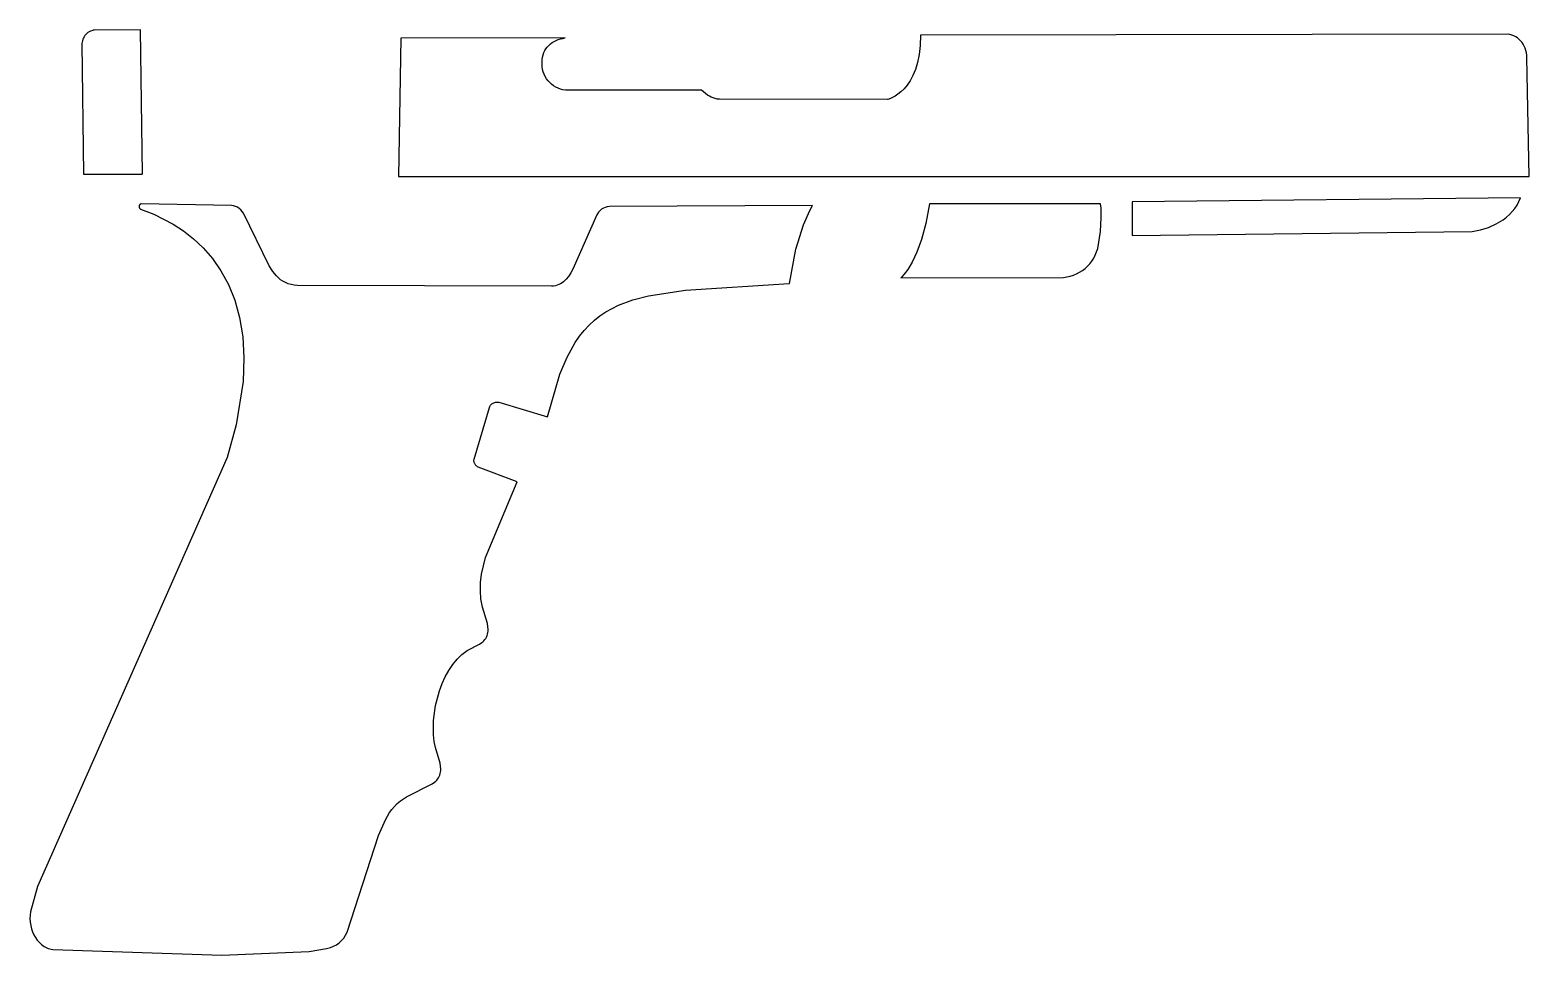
# Model space of a CAD drawing. Header units: metres. Extents: x 12 to 189, y -280 to -170.
import ezdxf

# ---------------------------------------------------------------- set-up
doc = ezdxf.new("R2010")
doc.units = ezdxf.units.M

msp = doc.modelspace()

# ---------------------------------------------------------------- linework, layer by layer
for points in [[(24.929592, -187.589668), (24.699214, -170.483276), (19.260312, -170.492674), (19.091402, -170.520106), (18.928334, -170.56481), (18.772124, -170.62577), (18.623788, -170.70197), (18.483834, -170.792394), (18.353532, -170.89628), (18.23339, -171.012866), (18.124424, -171.141136), (18.02765, -171.280074), (17.94383, -171.428664), (17.873726, -171.586144), (17.8181, -171.751498), (17.777968, -171.923964), (17.754346, -172.102526), (17.95399, -187.590176), (24.929338, -187.590176)], [(189.14237, -173.739302), (189.129416, -173.454822), (189.091062, -173.178724), (189.028832, -172.912278), (188.943996, -172.656754), (188.837824, -172.413676), (188.711586, -172.184314), (188.566298, -171.970192), (188.403484, -171.77258), (188.224414, -171.593002), (188.030358, -171.432982), (187.822332, -171.293536), (187.60186, -171.176442), (187.370212, -171.08297), (187.128404, -171.01439), (186.87796, -170.972226), (117.242844, -171.092368), (117.200172, -172.306742), (117.07622, -173.38675), (116.882672, -174.339758), (116.630958, -175.17364), (116.332762, -175.89627), (115.999768, -176.515268), (115.643406, -177.038508), (115.27536, -177.47361), (114.907314, -177.828448), (114.550698, -178.110896), (114.217196, -178.328574), (113.918238, -178.489356), (113.665508, -178.600862), (113.345214, -178.707288), (113.300764, -178.717702), (93.37294, -178.70678), (93.123766, -178.674776), (92.879164, -178.62169), (92.64015, -178.548284), (92.408248, -178.455066), (92.184728, -178.34229), (91.97086, -178.210464), (91.245182, -177.636932), (75.12431, -177.62093), (74.816716, -177.573686), (74.51979, -177.496724), (74.234802, -177.391822), (73.96353, -177.260504), (73.707498, -177.104548), (73.46823, -176.925224), (73.247504, -176.72431), (73.04659, -176.503584), (72.867266, -176.264316), (72.71131, -176.008284), (72.579992, -175.737012), (72.47509, -175.452024), (72.398128, -175.155098), (72.350884, -174.847504), (72.334882, -174.27448), (72.348852, -173.966378), (72.389746, -173.688248), (72.456294, -173.423326), (72.547226, -173.172374), (72.661272, -172.935646), (72.797162, -172.713904), (72.953626, -172.507402), (73.129394, -172.316902), (73.323196, -172.142912), (73.533762, -171.98594), (73.759822, -171.846494), (74.000106, -171.724828), (74.253344, -171.621704), (74.518266, -171.537884), (74.793602, -171.473622), (75.078082, -171.429426), (55.574946, -171.466256), (55.320946, -187.84443), (189.396116, -187.84443), (189.142116, -173.73981)], [(78.848966, -192.398396), (75.996292, -198.852282), (75.753722, -199.29856), (75.491848, -199.697594), (75.205082, -200.045574), (75.05065, -200.19899), (74.887836, -200.338436), (74.715878, -200.46315), (74.534268, -200.572624), (74.342244, -200.66635), (74.139044, -200.74382), (73.923906, -200.80478), (73.696322, -200.848468), (73.45553, -200.87463), (43.338242, -200.766426), (42.937938, -200.731628), (42.567098, -200.665334), (42.223436, -200.56856), (41.904666, -200.442068), (41.608502, -200.286874), (41.332912, -200.10374), (41.075356, -199.893428), (40.833802, -199.656954), (40.389048, -199.109076), (39.980616, -198.467218), (36.918138, -192.201038), (36.777676, -191.990472), (36.611306, -191.803528), (36.422076, -191.642238), (36.213288, -191.50838), (35.987736, -191.403986), (35.748468, -191.331088), (35.498532, -191.291464), (24.80818, -191.09944), (24.77897, -191.103758), (24.751284, -191.11087), (24.725122, -191.120522), (24.700738, -191.13246), (24.677878, -191.146684), (24.656796, -191.16294), (24.637492, -191.180974), (24.619712, -191.200786), (24.60371, -191.222122), (24.589486, -191.244982), (24.577294, -191.268858), (24.56688, -191.29375), (24.558244, -191.319658), (24.55164, -191.346074), (24.546814, -191.372998), (24.54402, -191.400176), (24.543004, -191.427608), (24.54402, -191.45504), (24.547068, -191.482218), (24.552148, -191.509142), (24.55926, -191.535558), (24.568404, -191.561212), (24.579834, -191.58585), (24.593296, -191.609472), (24.609044, -191.631824), (24.626824, -191.652906), (24.64689, -191.672464), (24.669242, -191.690244), (24.69388, -191.705992), (24.72055, -191.719708), (26.289508, -192.323974), (28.596844, -193.510154), (29.796994, -194.299332), (30.991048, -195.23456), (32.151066, -196.327776), (33.249362, -197.59041), (34.257996, -199.034146), (35.149282, -200.670922), (35.89528, -202.512168), (36.468304, -204.569568), (36.840414, -206.854806), (36.983924, -209.379566), (36.870894, -212.155532), (36.048696, -217.32113), (35.004248, -221.197678), (12.480036, -272.048478), (11.671808, -275.042376), (11.618468, -275.45157), (11.60399, -275.861272), (11.627104, -276.267672), (11.686286, -276.66696), (11.780012, -277.055326), (11.907012, -277.429214), (12.065508, -277.784814), (12.25423, -278.118316), (12.471908, -278.42591), (12.717018, -278.703786), (12.988036, -278.948388), (13.283438, -279.155906), (13.6017, -279.32253), (13.769086, -279.389332), (13.941552, -279.44445), (14.119098, -279.487376), (14.30147, -279.517856), (34.35858, -280.179526), (44.724828, -279.746456), (46.777148, -279.41016), (47.259748, -279.28316), (47.618142, -279.14346), (47.955454, -278.95931), (48.268636, -278.733758), (48.554894, -278.469598), (48.811434, -278.169878), (49.035208, -277.837646), (49.223168, -277.475696), (52.949856, -266.004294), (53.765704, -264.138664), (54.262274, -263.293352), (54.537102, -262.906764), (54.831488, -262.549386), (55.146448, -262.225536), (55.55488, -261.88289), (56.24576, -261.427468), (59.313318, -259.86105), (59.591956, -259.67309), (59.720988, -259.566156), (59.841384, -259.448808), (59.951874, -259.319776), (60.051188, -259.177536), (60.137802, -259.020818), (60.2107, -258.848098), (60.266072, -258.66852), (60.302394, -258.493768), (60.323222, -258.318), (60.329826, -258.14147), (60.306204, -257.786378), (60.24245, -257.429762), (59.681364, -255.587246), (59.536076, -254.85217), (59.451748, -254.063754), (59.461654, -252.372114), (59.703462, -250.601988), (60.169806, -248.843292), (60.48502, -247.996456), (60.853574, -247.185942), (61.274452, -246.42318), (61.746638, -245.719346), (62.26937, -245.08587), (62.841886, -244.533674), (63.462916, -244.074188), (64.923924, -243.315744), (65.202562, -243.127784), (65.331594, -243.02085), (65.45199, -242.903502), (65.56248, -242.77447), (65.661794, -242.63223), (65.748408, -242.475512), (65.821306, -242.302792), (65.876678, -242.123214), (65.913, -241.948462), (65.933828, -241.772694), (65.940432, -241.596164), (65.91681, -241.241072), (65.853056, -240.88471), (65.258188, -238.914432), (65.085722, -237.958122), (65.020444, -236.988096), (65.05194, -236.007148), (65.169796, -235.018326), (65.623186, -233.02976), (69.370194, -224.08134), (64.746124, -222.308674), (64.672972, -222.269304), (64.6049, -222.223584), (64.541908, -222.172276), (64.484504, -222.115634), (64.432942, -222.054166), (64.387476, -221.988634), (64.34836, -221.919292), (64.315848, -221.846648), (64.28994, -221.77121), (64.271144, -221.693232), (64.259714, -221.613476), (64.25565, -221.53245), (64.25946, -221.450408), (64.271144, -221.368112), (66.085974, -215.234266), (66.129408, -215.14181), (66.18097, -215.05545), (66.240152, -214.97544), (66.306192, -214.902288), (66.378582, -214.836248), (66.456814, -214.777574), (66.540126, -214.726774), (66.627756, -214.684102), (66.719196, -214.649812), (66.813938, -214.624412), (66.91122, -214.608156), (67.010534, -214.601552), (67.111118, -214.604854), (67.21221, -214.618316), (72.986392, -216.340182), (74.451464, -211.301584), (75.307444, -209.281776), (76.265532, -207.55991), (76.787502, -206.802482), (77.34046, -206.10957), (77.926184, -205.477872), (78.546706, -204.90434), (79.203804, -204.385418), (79.899256, -203.918058), (81.412588, -203.124308), (83.101688, -202.496928), (84.981034, -202.009502), (89.369392, -201.348848), (101.633528, -200.53427), (101.672644, -200.535794), (102.443788, -196.464936), (103.353108, -193.585338), (104.111044, -191.87414), (104.428036, -191.308736), (80.319118, -191.4144), (80.072992, -191.44996), (79.836772, -191.518286), (79.61376, -191.6176), (79.40675, -191.746124), (79.218536, -191.901826), (79.05242, -192.082928), (78.911196, -192.287652), (78.850744, -192.398142)], [(118.274084, -191.097154), (117.856762, -193.419984), (117.347492, -195.326508), (116.791486, -196.849492), (116.234464, -198.021956), (115.721892, -198.876666), (115.29949, -199.446642), (115.012724, -199.764396), (114.90706, -199.862948), (134.17042, -199.828912), (134.579868, -199.773286), (134.97814, -199.682862), (135.363458, -199.55891), (135.734044, -199.402954), (136.08812, -199.216518), (136.423908, -199.001126), (136.73963, -198.758302), (137.033508, -198.489316), (137.304018, -198.195946), (137.549128, -197.879462), (137.76706, -197.541642), (137.95629, -197.183756), (138.114786, -196.807328), (138.241024, -196.413882), (138.56335, -194.39255), (138.667236, -192.712086), (138.639042, -191.606424), (138.585194, -191.0969), (118.2751, -191.0969)], [(142.34668, -194.867022), (182.669434, -194.362832), (183.644794, -194.182492), (184.597802, -193.891154), (185.504836, -193.490088), (186.342274, -192.981072), (186.727592, -192.686432), (187.086494, -192.365376), (187.41644, -192.018158), (187.714128, -191.644778), (187.976764, -191.245744), (188.397642, -190.40221), (142.346934, -190.843154), (142.332202, -194.82181), (142.335504, -194.841368), (142.33906, -194.855592), (142.34287, -194.864228), (142.346934, -194.867022)]]:
    msp.add_lwpolyline(points)

doc.saveas('drawing.dxf')
